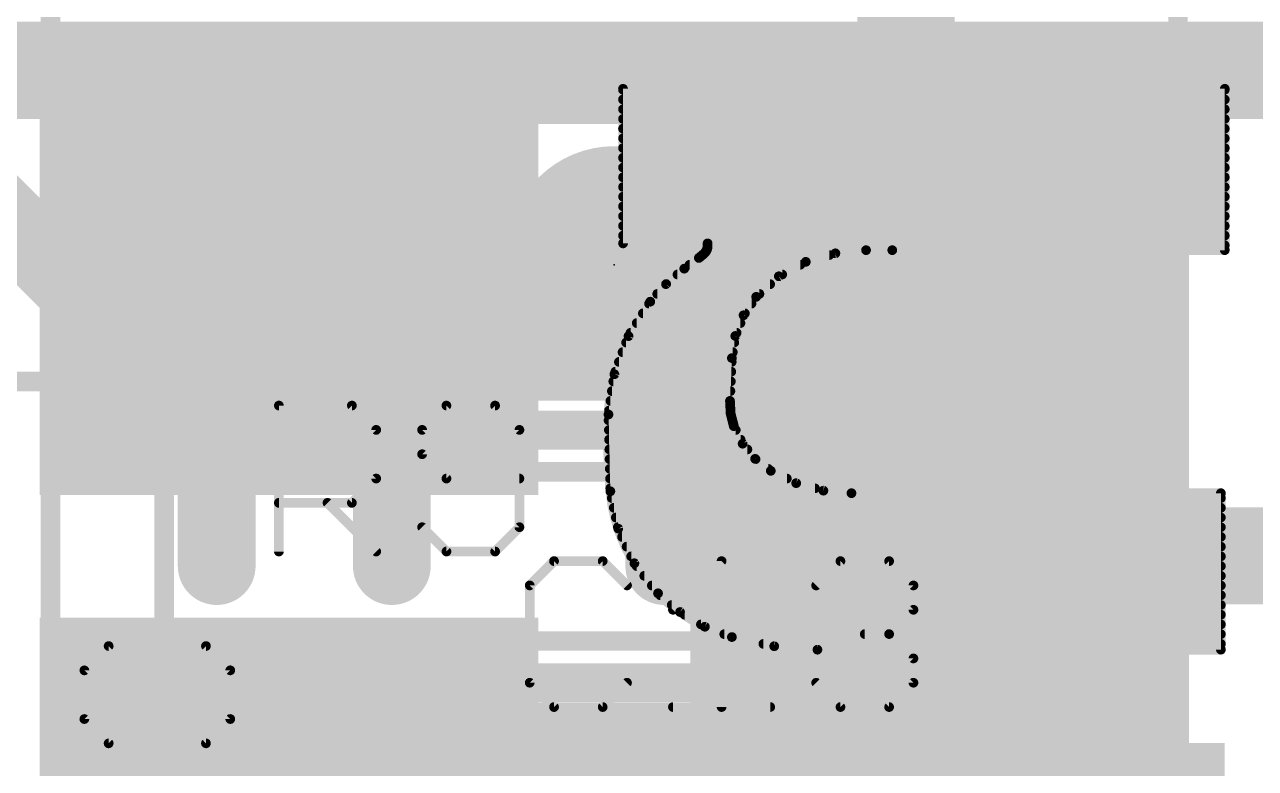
# Model space of a CAD drawing. Extents: x -26 to 81, y -15 to 33.
# Drawn here: x 5.444 to 8.66, y 14.432 to 16.375 of the extents above; entities that cross this region are included whole.
import ezdxf

# ---------------------------------------------------------------- set-up
doc = ezdxf.new("R2010")
doc.units = 0
for name, color, linetype in [('1', 12, 'CONTINUOUS'), ('21', 53, 'CONTINUOUS'), ('22', 53, 'CONTINUOUS'), ('23', 53, 'CONTINUOUS'), ('25', 253, 'CONTINUOUS'), ('27', 253, 'CONTINUOUS'), ('29', 253, 'CONTINUOUS'), ('31', 253, 'CONTINUOUS'), ('39', 12, 'CONTINUOUS'), ('51', 53, 'CONTINUOUS')]:
    doc.layers.add(name, color=color, linetype=linetype)

# ---------------------------------------------------------------- blocks, each defined once
blk = doc.blocks.new('RECT')
blk.add_solid([(-0.5, -0.5), (0.5, -0.5), (-0.5, 0.5), (0.5, 0.5)])

msp = doc.modelspace()

# ---------------------------------------------------------------- linework, layer by layer
at = {"layer": '1', "const_width": 0.254}
for points in [[(7.747, 16.51), (7.747, 15.836)], [(0, 16.256), (11.43, 16.256)], [(7.747, 15.836), (7.835, 15.748)], [(7.835, 15.748), (7.835, 14.9873)], [(7.835, 14.9873), (7.835, 14.224)], [(7.835, 14.9873), (9.1427, 14.9873)]]:
    msp.add_lwpolyline(points, dxfattribs=at)
at = {"layer": '1', "const_width": 0.127}
for points in [[(7.7919, 15.8809, 1), (7.7021, 15.7911)], [(7.6835, 15.836, 1), (7.8105, 15.836)], [(7.8985, 15.748, 1), (7.7715, 15.748)], [(7.7901, 15.7031, 1), (7.8799, 15.7929)], [(7.8985, 14.9873, 1), (7.7715, 14.9873)], [(7.835, 15.0508, 1), (7.835, 14.9238)], [(7.7715, 14.9873, 1), (7.8985, 14.9873)]]:
    msp.add_lwpolyline(points, format="xyb", dxfattribs=at)
at = {"layer": '21', "const_width": 0.5588}
msp.add_lwpolyline([(6.985, 15.7175), (6.985, 15.7785)], dxfattribs=at)
at = {"layer": '21', "const_width": 0.2794}
for points in [[(7.1247, 15.7785, 1), (6.8453, 15.7785)], [(6.8453, 15.7175, 1), (7.1247, 15.7175)]]:
    msp.add_lwpolyline(points, format="xyb", dxfattribs=at)
at = {"layer": '22'}
for points, const_width in [([(7.0143, 16.2077, 1), (7.0015, 16.2077)], 0.0127), ([(7.0143, 16.2077, 1), (7.0015, 16.2077)], 0.0127), ([(7.0079, 16.2141, 1), (7.0079, 16.2013)], 0.0127), ([(7.0079, 16.2141, 1), (7.0079, 16.2013)], 0.0127), ([(7.0079, 16.2116, 1), (7.0079, 16.1989)], 0.0127), ([(8.5864, 16.2077, 1), (8.5738, 16.2077)], 0.0127), ([(8.5864, 16.2077, 1), (8.5738, 16.2077)], 0.0127), ([(8.5801, 16.2013, 1), (8.5801, 16.2141)], 0.0127), ([(8.5801, 16.2013, 1), (8.5801, 16.2141)], 0.0127), ([(8.5801, 16.1989, 1), (8.5801, 16.2116)], 0.0127), ([(7.0079, 16.1862, 1), (7.0079, 16.1734)], 0.0127), ([(8.5801, 16.1734, 1), (8.5801, 16.1862)], 0.0127), ([(7.0079, 16.1608, 1), (7.0079, 16.1481)], 0.0127), ([(8.5801, 16.1481, 1), (8.5801, 16.1608)], 0.0127), ([(7.0079, 16.1354, 1), (7.0079, 16.1227)], 0.0127), ([(7.0079, 16.11, 1), (7.0079, 16.0972)], 0.0127), ([(8.5801, 16.1227, 1), (8.5801, 16.1354)], 0.0127), ([(8.5801, 16.0972, 1), (8.5801, 16.11)], 0.0127), ([(7.0079, 16.0846, 1), (7.0079, 16.0719)], 0.0127), ([(8.5801, 16.0719, 1), (8.5801, 16.0846)], 0.0127), ([(7.0079, 16.0592, 1), (7.0079, 16.0465)], 0.0127), ([(8.5801, 16.0465, 1), (8.5801, 16.0592)], 0.0127), ([(7.0079, 16.0338, 1), (7.0079, 16.021)], 0.0127), ([(8.5801, 16.021, 1), (8.5801, 16.0338)], 0.0127), ([(7.0079, 16.0084, 1), (7.0079, 15.9957)], 0.0127), ([(7.0079, 15.983, 1), (7.0079, 15.9703)], 0.0127), ([(8.5801, 15.9957, 1), (8.5801, 16.0084)], 0.0127), ([(8.5801, 15.9703, 1), (8.5801, 15.983)], 0.0127), ([(7.0079, 15.9575, 1), (7.0079, 15.9449)], 0.0127), ([(8.5801, 15.9449, 1), (8.5801, 15.9575)], 0.0127), ([(7.0079, 15.9322, 1), (7.0079, 15.9195)], 0.0127), ([(8.5801, 15.9195, 1), (8.5801, 15.9322)], 0.0127), ([(7.0079, 15.9068, 1), (7.0079, 15.8941)], 0.0127), ([(7.0079, 15.8813, 1), (7.0079, 15.8687)], 0.0127), ([(8.5801, 15.8941, 1), (8.5801, 15.9068)], 0.0127), ([(8.5801, 15.8687, 1), (8.5801, 15.8813)], 0.0127), ([(7.0079, 15.8559, 1), (7.0079, 15.8433)], 0.0127), ([(8.5801, 15.8433, 1), (8.5801, 15.8559)], 0.0127), ([(7.0079, 15.8306, 1), (7.0079, 15.8179)], 0.0127), ([(8.5801, 15.8179, 1), (8.5801, 15.8306)], 0.0127), ([(7.0015, 15.8039, 1), (7.0143, 15.8039)], 0.0127), ([(7.0015, 15.8039, 1), (7.0143, 15.8039)], 0.0127), ([(7.0079, 15.8102, 1), (7.0079, 15.7976)], 0.0127), ([(7.0079, 15.8102, 1), (7.0079, 15.7976)], 0.0127), ([(7.206, 15.7658, 0.0333), (7.2212, 15.7785)], 0.0254), ([(7.2212, 15.7785, 0.205), (7.2288, 15.7963)], 0.0254), ([(7.2256, 15.7739, 1), (7.2168, 15.7831)], 0.0127), ([(7.2253, 15.7736, 1), (7.2171, 15.7834)], 0.0127), ([(7.2206, 15.7879, 1), (7.233, 15.7854)], 0.0127), ([(7.232, 15.783, 1), (7.2216, 15.7902)], 0.0127), ([(7.2352, 15.8039, 1), (7.2225, 15.8039)], 0.0127), ([(7.2352, 15.8039, 1), (7.2225, 15.8039)], 0.0127), ([(7.2288, 15.8051, 1), (7.2288, 15.7925)], 0.0127), ([(7.2351, 15.7963, 1), (7.2225, 15.7963)], 0.0127), ([(7.2225, 15.7963, 1), (7.2352, 15.7963)], 0.0127), ([(7.2225, 15.7963, 1), (7.2352, 15.7963)], 0.0127), ([(7.235, 15.795, 1), (7.2226, 15.7976)], 0.0127), ([(7.2288, 15.7976, 1), (7.2288, 15.8102)], 0.0127), ([(7.2288, 15.7976, 1), (7.2288, 15.8102)], 0.0127), ([(7.6429, 15.7861, 0.0895), (7.4854, 15.7556)], 0.0254), ([(7.5621, 15.7842, 1), (7.5634, 15.7716)], 0.0127), ([(7.5645, 15.7718, 1), (7.561, 15.784)], 0.0127), ([(7.7114, 15.7861, 0.0064), (7.6429, 15.7861)], 0.0254), ([(7.6429, 15.7925, 1), (7.6429, 15.7798)], 0.0127), ([(7.6428, 15.7924, 1), (7.643, 15.7798)], 0.0127), ([(7.6435, 15.7798, 1), (7.6423, 15.7924)], 0.0127), ([(7.643, 15.7798, 1), (7.6428, 15.7924)], 0.0127), ([(7.7114, 15.7925, 1), (7.7114, 15.7798)], 0.0127), ([(7.7113, 15.7798, 1), (7.7115, 15.7924)], 0.0127), ([(8.5738, 15.7861, 1), (8.5864, 15.7861)], 0.0127), ([(8.5738, 15.7861, 1), (8.5864, 15.7861)], 0.0127), ([(8.5801, 15.7925, 1), (8.5801, 15.8051)], 0.0127), ([(8.5801, 15.7798, 1), (8.5801, 15.7925)], 0.0127), ([(8.5801, 15.7798, 1), (8.5801, 15.7925)], 0.0127), ([(7.206, 15.7658, 0.0022), (7.1679, 15.7378)], 0.0254), ([(7.1818, 15.7544, 1), (7.1818, 15.7417)], 0.0127), ([(7.2023, 15.7709, 1), (7.2097, 15.7607)], 0.0127), ([(7.2019, 15.7707, 1), (7.2101, 15.7609)], 0.0127), ([(7.2098, 15.7607, 1), (7.2022, 15.7709)], 0.0127), ([(7.2097, 15.7607, 1), (7.2023, 15.7709)], 0.0127), ([(7.2151, 15.7797, 1), (7.2151, 15.7671)], 0.0127), ([(7.2168, 15.7831, 1), (7.2256, 15.7739)], 0.0127), ([(7.216, 15.7821, 1), (7.2264, 15.7749)], 0.0127), ([(7.4854, 15.7556, 0.1229), (7.3558, 15.6642)], 0.0254), ([(7.4712, 15.7417, 1), (7.4712, 15.7544)], 0.0127), ([(7.4836, 15.7617, 1), (7.4872, 15.7495)], 0.0127), ([(7.4831, 15.7615, 1), (7.4877, 15.7497)], 0.0127), ([(7.4884, 15.75, 1), (7.4824, 15.7612)], 0.0127), ([(7.4877, 15.7497, 1), (7.4831, 15.7615)], 0.0127), ([(7.5472, 15.7671, 1), (7.5472, 15.7797)], 0.0127), ([(7.1679, 15.7378, 0.0664), (7.079, 15.6515)], 0.0254), ([(7.15, 15.7289, 1), (7.15, 15.7163)], 0.0127), ([(7.1641, 15.7429, 1), (7.1717, 15.7327)], 0.0127), ([(7.1641, 15.7429, 1), (7.1717, 15.7327)], 0.0127), ([(7.172, 15.733, 1), (7.1638, 15.7426)], 0.0127), ([(7.1717, 15.7327, 1), (7.1641, 15.7429)], 0.0127), ([(7.412, 15.7235, 1), (7.418, 15.7123)], 0.0127), ([(7.4192, 15.7132, 1), (7.4107, 15.7226)], 0.0127), ([(7.4238, 15.7163, 1), (7.4238, 15.7289)], 0.0127), ([(7.1202, 15.7035, 1), (7.1202, 15.6909)], 0.0127), ([(7.1165, 15.7024, 1), (7.1247, 15.6928)], 0.0127), ([(7.1253, 15.6933, 1), (7.1159, 15.7019)], 0.0127), ([(7.3922, 15.6909, 1), (7.3922, 15.7035)], 0.0127), ([(7.079, 15.6515, 0.1577), (6.9698, 15.3568)], 0.0254), ([(7.0743, 15.6558, 1), (7.0837, 15.6472)], 0.0127), ([(7.074, 15.6554, 1), (7.084, 15.6476)], 0.0127), ([(7.0844, 15.6481, 1), (7.0736, 15.6549)], 0.0127), ([(7.084, 15.6476, 1), (7.074, 15.6554)], 0.0127), ([(7.0973, 15.6782, 1), (7.0973, 15.6655)], 0.0127), ([(7.3558, 15.6642, 0.1688), (7.2923, 15.5042)], 0.0254), ([(7.3515, 15.6689, 1), (7.3601, 15.6595)], 0.0127), ([(7.351, 15.6683, 1), (7.3606, 15.6601)], 0.0127), ([(7.361, 15.6606, 1), (7.3506, 15.6678)], 0.0127), ([(7.3606, 15.6601, 1), (7.351, 15.6683)], 0.0127), ([(7.3642, 15.6655, 1), (7.3642, 15.6782)], 0.0127), ([(7.0597, 15.6273, 1), (7.0597, 15.6147)], 0.0127), ([(7.0758, 15.6527, 1), (7.0758, 15.6401)], 0.0127), ([(7.3262, 15.6147, 1), (7.3262, 15.6273)], 0.0127), ([(7.3436, 15.6401, 1), (7.3436, 15.6527)], 0.0127), ([(7.0437, 15.602, 1), (7.0437, 15.5893)], 0.0127), ([(7.3147, 15.5893, 1), (7.3147, 15.602)], 0.0127), ([(7.3176, 15.6197, 1), (7.3281, 15.6125)], 0.0127), ([(7.3287, 15.6137, 1), (7.3169, 15.6184)], 0.0127), ([(7.0169, 15.565, 1), (7.0276, 15.5582)], 0.0127), ([(7.0282, 15.5594, 1), (7.0163, 15.5638)], 0.0127), ([(7.0276, 15.5766, 1), (7.0276, 15.5639)], 0.0127), ([(7.3076, 15.5609, 1), (7.295, 15.5628)], 0.0127), ([(7.2954, 15.5642, 1), (7.3072, 15.5595)], 0.0127), ([(7.3046, 15.5639, 1), (7.3046, 15.5766)], 0.0127), ([(7.016, 15.5511, 1), (7.016, 15.5385)], 0.0127), ([(7.2986, 15.5385, 1), (7.2986, 15.5511)], 0.0127), ([(6.9972, 15.5004, 1), (6.9972, 15.4877)], 0.0127), ([(7.0066, 15.5258, 1), (7.0066, 15.5131)], 0.0127), ([(7.2873, 15.3924, 0.0006), (7.2923, 15.5042)], 0.0254), ([(7.2986, 15.5039, 1), (7.286, 15.5045)], 0.0127), ([(7.2986, 15.5039, 1), (7.286, 15.5045)], 0.0127), ([(7.286, 15.5052, 1), (7.2986, 15.5032)], 0.0127), ([(7.286, 15.5045, 1), (7.2986, 15.5039)], 0.0127), ([(7.2918, 15.4877, 1), (7.2918, 15.5004)], 0.0127), ([(7.2947, 15.5131, 1), (7.2947, 15.5258)], 0.0127), ([(6.9916, 15.461, 1), (6.979, 15.4629)], 0.0127), ([(6.9793, 15.4642, 1), (6.9912, 15.4598)], 0.0127), ([(6.9878, 15.4749, 1), (6.9878, 15.4623)], 0.0127), ([(7.2907, 15.4623, 1), (7.2907, 15.4749)], 0.0127), ([(6.9825, 15.4496, 1), (6.9825, 15.4369)], 0.0127), ([(7.2896, 15.4369, 1), (7.2896, 15.4496)], 0.0127), ([(6.975, 15.3987, 1), (6.975, 15.3861)], 0.0127), ([(6.9788, 15.4242, 1), (6.9788, 15.4115)], 0.0127), ([(7.2873, 15.3924, 0.0992), (7.2974, 15.3264)], 0.0254), ([(7.2936, 15.3927, 1), (7.281, 15.3921)], 0.0127), ([(7.2936, 15.3921, 1), (7.281, 15.3927)], 0.0127), ([(7.2873, 15.3861, 1), (7.2873, 15.3987)], 0.0127), ([(7.2884, 15.4115, 1), (7.2884, 15.4242)], 0.0127), ([(6.9713, 15.3734, 1), (6.9713, 15.3607)], 0.0127), ([(7.281, 15.3927, 1), (7.2936, 15.3921)], 0.0127), ([(7.281, 15.3927, 1), (7.2936, 15.3921)], 0.0127), ([(7.2886, 15.3607, 1), (7.2886, 15.3734)], 0.0127), ([(6.9698, 15.3568, 0.0335), (6.9748, 15.1562)], 0.0254), ([(6.9761, 15.357, 1), (6.9635, 15.3566)], 0.0127), ([(6.9761, 15.3565, 1), (6.9635, 15.3571)], 0.0127), ([(6.9635, 15.3577, 1), (6.9761, 15.3559)], 0.0127), ([(6.9635, 15.3571, 1), (6.9761, 15.3565)], 0.0127), ([(6.9702, 15.348, 1), (6.9702, 15.3353)], 0.0127), ([(7.2952, 15.3605, 1), (7.2829, 15.3573)], 0.0127), ([(7.2827, 15.3586, 1), (7.2954, 15.3592)], 0.0127), ([(7.2935, 15.3353, 1), (7.2935, 15.348)], 0.0127), ([(6.9708, 15.3225, 1), (6.9708, 15.3099)], 0.0127), ([(7.3031, 15.3292, 1), (7.2917, 15.3236)], 0.0127), ([(7.2974, 15.3264, 0.1719), (7.3939, 15.2095)], 0.0254), ([(7.3034, 15.3286, 1), (7.2914, 15.3242)], 0.0127), ([(7.2912, 15.3248, 1), (7.3036, 15.328)], 0.0127), ([(7.2914, 15.3242, 1), (7.3034, 15.3286)], 0.0127), ([(7.3025, 15.3099, 1), (7.3025, 15.3225)], 0.0127), ([(6.9714, 15.2972, 1), (6.9714, 15.2845)], 0.0127), ([(6.9721, 15.2718, 1), (6.9721, 15.2591)], 0.0127), ([(7.3253, 15.2844, 1), (7.3155, 15.2764)], 0.0127), ([(7.3147, 15.2776, 1), (7.326, 15.2832)], 0.0127), ([(7.3152, 15.2845, 1), (7.3152, 15.2972)], 0.0127), ([(7.3328, 15.2591, 1), (7.3328, 15.2718)], 0.0127), ([(6.9727, 15.2463, 1), (6.9727, 15.2337)], 0.0127), ([(7.357, 15.2458, 1), (7.3492, 15.2357)], 0.0127), ([(7.3482, 15.2367, 1), (7.358, 15.2448)], 0.0127), ([(7.3541, 15.2337, 1), (7.3541, 15.2463)], 0.0127), ([(6.9733, 15.221, 1), (6.9733, 15.2083)], 0.0127), ([(7.3872, 15.2083, 1), (7.3872, 15.221)], 0.0127), ([(7.3967, 15.2152, 1), (7.3911, 15.2038)], 0.0127), ([(7.3939, 15.2095, 0.136), (7.6048, 15.1511)], 0.0254), ([(7.3972, 15.2149, 1), (7.3906, 15.2041)], 0.0127), ([(7.39, 15.2045, 1), (7.3978, 15.2145)], 0.0127), ([(7.3906, 15.2041, 1), (7.3972, 15.2149)], 0.0127), ([(6.974, 15.1956, 1), (6.974, 15.1829)], 0.0127), ([(7.4359, 15.1829, 1), (7.4359, 15.1956)], 0.0127), ([(7.462, 15.1835, 1), (7.4586, 15.1713)], 0.0127), ([(7.4575, 15.1717, 1), (7.4631, 15.1831)], 0.0127), ([(6.9746, 15.1701, 1), (6.9746, 15.1575)], 0.0127), ([(6.981, 15.1575, 1), (6.9686, 15.1549)], 0.0127), ([(6.9748, 15.1562, 0.1741), (7.0993, 14.8895)], 0.0254), ([(6.9811, 15.1568, 1), (6.9685, 15.1556)], 0.0127), ([(6.9685, 15.1556, 1), (6.9811, 15.1568)], 0.0127), ([(6.9685, 15.156, 1), (6.9811, 15.1564)], 0.0127), ([(6.9785, 15.1448, 1), (6.9785, 15.1321)], 0.0127), ([(7.5094, 15.1575, 1), (7.5094, 15.1701)], 0.0127), ([(7.5319, 15.164, 1), (7.5308, 15.1514)], 0.0127), ([(7.5297, 15.1516, 1), (7.5331, 15.1638)], 0.0127), ([(7.6048, 15.1575, 1), (7.6048, 15.1448)], 0.0127), ([(7.6048, 15.1575, 1), (7.6048, 15.1448)], 0.0127), ([(7.6042, 15.1448, 1), (7.6054, 15.1574)], 0.0127), ([(7.6048, 15.1448, 1), (7.6048, 15.1574)], 0.0127), ([(8.5763, 15.1511, 1), (8.5637, 15.1511)], 0.0127), ([(8.5763, 15.1511, 1), (8.5637, 15.1511)], 0.0127), ([(8.57, 15.1448, 1), (8.57, 15.1575)], 0.0127), ([(8.57, 15.1448, 1), (8.57, 15.1575)], 0.0127), ([(8.57, 15.1321, 1), (8.57, 15.1448)], 0.0127), ([(6.9839, 15.1194, 1), (6.9839, 15.1067)], 0.0127), ([(8.57, 15.1067, 1), (8.57, 15.1194)], 0.0127), ([(6.9892, 15.0939, 1), (6.9892, 15.0813)], 0.0127), ([(8.57, 15.0813, 1), (8.57, 15.0939)], 0.0127), ([(6.9945, 15.0686, 1), (6.9945, 15.0559)], 0.0127), ([(7.0011, 15.0612, 1), (6.9896, 15.0558)], 0.0127), ([(6.9891, 15.0572, 1), (7.0015, 15.0598)], 0.0127), ([(8.57, 15.0559, 1), (8.57, 15.0686)], 0.0127), ([(7.0054, 15.0432, 1), (7.0054, 15.0305)], 0.0127), ([(7.0173, 15.0177, 1), (7.0173, 15.0051)], 0.0127), ([(8.57, 15.0305, 1), (8.57, 15.0432)], 0.0127), ([(8.57, 15.0051, 1), (8.57, 15.0177)], 0.0127), ([(7.0292, 14.9924, 1), (7.0292, 14.9797)], 0.0127), ([(8.57, 14.9797, 1), (8.57, 14.9924)], 0.0127), ([(7.0426, 14.9719, 1), (7.0326, 14.9641)], 0.0127), ([(7.0318, 14.9653, 1), (7.0433, 14.9707)], 0.0127), ([(7.0434, 14.967, 1), (7.0434, 14.9543)], 0.0127), ([(8.57, 14.9543, 1), (8.57, 14.967)], 0.0127), ([(7.0634, 14.9415, 1), (7.0634, 14.9289)], 0.0127), ([(7.0833, 14.9162, 1), (7.0833, 14.9035)], 0.0127), ([(8.57, 14.9289, 1), (8.57, 14.9415)], 0.0127), ([(8.57, 14.9035, 1), (8.57, 14.9162)], 0.0127), ([(7.1034, 14.8943, 1), (7.0952, 14.8847)], 0.0127), ([(7.0993, 14.8895, 0.1281), (7.2923, 14.7752)], 0.0254), ([(7.1038, 14.894, 1), (7.0948, 14.885)], 0.0127), ([(7.0943, 14.8856, 1), (7.1043, 14.8934)], 0.0127), ([(7.0948, 14.885, 1), (7.1038, 14.894)], 0.0127), ([(7.1053, 14.8908, 1), (7.1053, 14.8781)], 0.0127), ([(8.57, 14.8781, 1), (8.57, 14.8908)], 0.0127), ([(7.1352, 14.8653, 1), (7.1352, 14.8527)], 0.0127), ([(8.57, 14.8527, 1), (8.57, 14.8653)], 0.0127), ([(7.1601, 14.8461, 1), (7.1536, 14.8351)], 0.0127), ([(7.1527, 14.8358, 1), (7.1609, 14.8454)], 0.0127), ([(7.1686, 14.8399, 1), (7.1686, 14.8273)], 0.0127), ([(8.57, 14.8273, 1), (8.57, 14.8399)], 0.0127), ([(7.2115, 14.8146, 1), (7.2115, 14.8019)], 0.0127), ([(7.224, 14.8081, 1), (7.2195, 14.7962)], 0.0127), ([(7.2185, 14.7967, 1), (7.225, 14.8076)], 0.0127), ([(7.2724, 14.7891, 1), (7.2724, 14.7765)], 0.0127), ([(8.57, 14.8019, 1), (8.57, 14.8146)], 0.0127), ([(8.57, 14.7765, 1), (8.57, 14.7891)], 0.0127), ([(7.2936, 14.7814, 1), (7.291, 14.769)], 0.0127), ([(7.2923, 14.7752, 0.0668), (7.5159, 14.7422)], 0.0254), ([(7.2941, 14.7813, 1), (7.2905, 14.7691)], 0.0127), ([(7.29, 14.7693, 1), (7.2946, 14.7811)], 0.0127), ([(7.2905, 14.7691, 1), (7.2941, 14.7813)], 0.0127), ([(7.3745, 14.7637, 1), (7.3745, 14.7511)], 0.0127), ([(7.4035, 14.7576, 1), (7.4025, 14.7449)], 0.0127), ([(7.4017, 14.745, 1), (7.4043, 14.7574)], 0.0127), ([(8.57, 14.7511, 1), (8.57, 14.7637)], 0.0127), ([(7.5159, 14.7485, 1), (7.5159, 14.7359)], 0.0127), ([(7.5159, 14.7485, 1), (7.5159, 14.7359)], 0.0127), ([(7.5154, 14.7359, 1), (7.5164, 14.7485)], 0.0127), ([(7.5158, 14.7359, 1), (7.516, 14.7485)], 0.0127), ([(8.5637, 14.7422, 1), (8.5763, 14.7422)], 0.0127), ([(8.5637, 14.7422, 1), (8.5763, 14.7422)], 0.0127), ([(8.57, 14.7359, 1), (8.57, 14.7485)], 0.0127), ([(8.57, 14.7359, 1), (8.57, 14.7485)], 0.0127)]:
    msp.add_lwpolyline(points, format="xyb", dxfattribs=dict(at, const_width=const_width))
at = {"layer": '22', "const_width": 0.0254}
for points in [[(7.0079, 16.2077), (7.0079, 15.8039)], [(8.5801, 16.2077), (7.0079, 16.2077)], [(8.5801, 16.2077), (7.0079, 16.2077)], [(7.0079, 16.2077), (7.0079, 15.8039)], [(7.0079, 16.2052), (8.5801, 16.2052)], [(8.5801, 15.7861), (8.5801, 16.2077)], [(8.5801, 15.7861), (8.5801, 16.2077)], [(7.0079, 16.1798), (8.5801, 16.1798)], [(7.0079, 16.1544), (8.5801, 16.1544)], [(7.0079, 16.129), (8.5801, 16.129)], [(7.0079, 16.1036), (8.5801, 16.1036)], [(7.0079, 16.0782), (8.5801, 16.0782)], [(7.0079, 16.0528), (8.5801, 16.0528)], [(7.0079, 16.0274), (8.5801, 16.0274)], [(7.0079, 16.002), (8.5801, 16.002)], [(7.0079, 15.9766), (8.5801, 15.9766)], [(7.0079, 15.9512), (8.5801, 15.9512)], [(7.0079, 15.9258), (8.5801, 15.9258)], [(7.0079, 15.9004), (8.5801, 15.9004)], [(7.0079, 15.875), (8.5801, 15.875)], [(7.0079, 15.8496), (8.5801, 15.8496)], [(7.0079, 15.8242), (8.5801, 15.8242)], [(7.0079, 15.8039), (7.2288, 15.8039)], [(7.0079, 15.8039), (7.2288, 15.8039)], [(7.2212, 15.7785), (7.206, 15.7658)], [(7.2268, 15.7866), (7.2212, 15.7785)], [(7.2288, 15.7963), (7.2268, 15.7866)], [(7.2288, 15.8039), (7.2288, 15.7963)], [(7.2288, 15.8039), (7.2288, 15.7963)], [(7.2288, 15.7988), (8.5801, 15.7988)], [(7.4854, 15.7556), (7.5628, 15.7779)], [(7.5628, 15.7779), (7.6429, 15.7861)], [(7.6429, 15.7861), (8.5801, 15.7861)], [(7.7114, 15.7861), (8.5801, 15.7861)], [(7.206, 15.7658), (7.1679, 15.7378)], [(7.1818, 15.748), (7.4712, 15.748)], [(7.2151, 15.7734), (7.5472, 15.7734)], [(7.415, 15.7179), (7.4854, 15.7556)], [(7.1679, 15.7378), (7.1206, 15.6976)], [(7.15, 15.7226), (7.4238, 15.7226)], [(7.3558, 15.6642), (7.415, 15.7179)], [(7.1206, 15.6976), (7.079, 15.6515)], [(7.1202, 15.6972), (7.3922, 15.6972)], [(7.079, 15.6515), (7.0222, 15.5616)], [(7.0973, 15.6718), (7.3642, 15.6718)], [(7.3228, 15.6161), (7.3558, 15.6642)], [(7.0597, 15.621), (7.3262, 15.621)], [(7.0758, 15.6464), (7.3436, 15.6464)], [(7.0437, 15.5956), (7.3147, 15.5956)], [(7.3013, 15.5618), (7.3228, 15.6161)], [(7.0222, 15.5616), (6.9853, 15.462)], [(7.0276, 15.5702), (7.3046, 15.5702)], [(7.2923, 15.5042), (7.3013, 15.5618)], [(7.016, 15.5448), (7.2986, 15.5448)], [(6.9972, 15.494), (7.2918, 15.494)], [(7.0066, 15.5194), (7.2947, 15.5194)], [(7.2873, 15.3924), (7.2923, 15.5042)], [(6.9853, 15.462), (6.9698, 15.3568)], [(6.9878, 15.4686), (7.2907, 15.4686)], [(6.9825, 15.4432), (7.2896, 15.4432)], [(6.975, 15.3924), (7.2873, 15.3924)], [(6.9788, 15.4178), (7.2884, 15.4178)], [(7.2891, 15.3589), (7.2873, 15.3924)], [(6.9713, 15.367), (7.2886, 15.367)], [(6.9698, 15.3568), (6.9748, 15.1562)], [(6.9702, 15.3416), (7.2935, 15.3416)], [(7.2974, 15.3264), (7.2891, 15.3589)], [(6.9708, 15.3162), (7.3025, 15.3162)], [(7.3204, 15.2804), (7.2974, 15.3264)], [(6.9714, 15.2908), (7.3152, 15.2908)], [(6.9721, 15.2654), (7.3328, 15.2654)], [(7.3531, 15.2408), (7.3204, 15.2804)], [(6.9727, 15.24), (7.3541, 15.24)], [(7.3939, 15.2095), (7.3531, 15.2408)], [(6.9733, 15.2146), (7.3872, 15.2146)], [(7.4603, 15.1774), (7.3939, 15.2095)], [(6.974, 15.1892), (7.4359, 15.1892)], [(7.5314, 15.1577), (7.4603, 15.1774)], [(6.9746, 15.1638), (7.5094, 15.1638)], [(6.9748, 15.1562), (6.9953, 15.0585)], [(6.9785, 15.1384), (8.57, 15.1384)], [(7.6048, 15.1511), (7.5314, 15.1577)], [(8.57, 15.1511), (7.6048, 15.1511)], [(8.57, 15.1511), (7.6048, 15.1511)], [(8.57, 14.7422), (8.57, 15.1511)], [(8.57, 14.7422), (8.57, 15.1511)], [(6.9839, 15.113), (8.57, 15.113)], [(6.9892, 15.0876), (8.57, 15.0876)], [(6.9945, 15.0622), (8.57, 15.0622)], [(6.9953, 15.0585), (7.0376, 14.968)], [(7.0054, 15.0368), (8.57, 15.0368)], [(7.0173, 15.0114), (8.57, 15.0114)], [(7.0292, 14.986), (8.57, 14.986)], [(7.0376, 14.968), (7.0993, 14.8895)], [(7.0434, 14.9606), (8.57, 14.9606)], [(7.0634, 14.9352), (8.57, 14.9352)], [(7.0833, 14.9098), (8.57, 14.9098)], [(7.0993, 14.8895), (7.1568, 14.8406)], [(7.1053, 14.8844), (8.57, 14.8844)], [(7.1352, 14.859), (8.57, 14.859)], [(7.1568, 14.8406), (7.2218, 14.8021)], [(7.1686, 14.8336), (8.57, 14.8336)], [(7.2115, 14.8082), (8.57, 14.8082)], [(7.2218, 14.8021), (7.2923, 14.7752)], [(7.2724, 14.7828), (8.57, 14.7828)], [(7.2923, 14.7752), (7.403, 14.7512)], [(7.3745, 14.7574), (8.57, 14.7574)], [(7.403, 14.7512), (7.5159, 14.7422)], [(7.5159, 14.7422), (8.57, 14.7422)], [(7.5159, 14.7422), (8.57, 14.7422)]]:
    msp.add_lwpolyline(points, dxfattribs=at)
at = {"layer": '23'}
msp.add_point((6.985, 15.748), dxfattribs=at)
at = {"layer": '25', "const_width": 0.0127}
for points in [[(6.1087, 15.3864, 1), (6.1087, 15.3737)], [(6.1151, 15.38, 1), (6.1024, 15.38)], [(6.3039, 15.3845, 1), (6.2949, 15.3755)], [(6.2994, 15.3737, 1), (6.2994, 15.3864)], [(6.5465, 15.3864, 1), (6.5465, 15.3737)], [(6.5509, 15.3755, 1), (6.542, 15.3845)], [(6.6781, 15.3845, 1), (6.6691, 15.3755)], [(6.6736, 15.3737, 1), (6.6736, 15.3864)], [(6.3693, 15.3165, 1), (6.3566, 15.3165)], [(6.3584, 15.312, 1), (6.3674, 15.321)], [(6.4784, 15.321, 1), (6.4874, 15.312)], [(6.4893, 15.3165, 1), (6.4766, 15.3165)], [(6.7435, 15.3165, 1), (6.7308, 15.3165)], [(6.7326, 15.312, 1), (6.7416, 15.321)], [(6.4874, 15.2574, 1), (6.4784, 15.2484)], [(6.4766, 15.2529, 1), (6.4893, 15.2529)], [(6.3566, 15.1894, 1), (6.3693, 15.1894)], [(6.3674, 15.1849, 1), (6.3584, 15.1939)], [(6.5465, 15.1957, 1), (6.5465, 15.183)], [(6.542, 15.1849, 1), (6.5509, 15.1939)], [(6.7371, 15.183, 1), (6.7371, 15.1957)], [(6.1087, 15.1322, 1), (6.1087, 15.1195)], [(6.2403, 15.1303, 1), (6.2313, 15.1213)], [(6.2949, 15.1303, 1), (6.3039, 15.1213)], [(6.2994, 15.1195, 1), (6.2994, 15.1322)], [(6.4874, 15.0667, 1), (6.4784, 15.0578)], [(6.7308, 15.0623, 1), (6.7435, 15.0623)], [(6.7416, 15.0578, 1), (6.7326, 15.0667)], [(6.1024, 14.9987, 1), (6.1151, 14.9987)], [(6.3584, 14.9942, 1), (6.3674, 15.0032)], [(6.5465, 15.0051, 1), (6.5465, 14.9924)], [(6.542, 14.9942, 1), (6.5509, 15.0032)], [(6.6691, 15.0032, 1), (6.6781, 14.9942)], [(6.6736, 14.9924, 1), (6.6736, 15.0051)], [(6.8276, 14.98, 1), (6.8276, 14.9673)], [(6.8321, 14.9691, 1), (6.8231, 14.9781)], [(6.9592, 14.9781, 1), (6.9503, 14.9691)], [(6.9547, 14.9673, 1), (6.9547, 14.98)], [(7.2717, 14.9736, 1), (7.259, 14.9736)], [(7.2699, 14.9691, 1), (7.2609, 14.9781)], [(7.576, 14.98, 1), (7.576, 14.9673)], [(7.5805, 14.9691, 1), (7.5716, 14.9781)], [(7.7076, 14.9781, 1), (7.6987, 14.9691)], [(7.7032, 14.9673, 1), (7.7032, 14.98)], [(6.7704, 14.9101, 1), (6.7577, 14.9101)], [(7.7731, 14.9101, 1), (7.7604, 14.9101)], [(6.7596, 14.9146, 1), (6.7686, 14.9056)], [(7.0138, 14.9056, 1), (7.0228, 14.9146)], [(7.508, 14.9146, 1), (7.517, 14.9056)], [(7.7622, 14.9056, 1), (7.7712, 14.9146)], [(7.1338, 14.851, 1), (7.1428, 14.842)], [(7.7712, 14.842, 1), (7.7622, 14.851)], [(7.7604, 14.8465, 1), (7.7731, 14.8465)], [(7.6396, 14.7893, 1), (7.6396, 14.7766)], [(7.7076, 14.7875, 1), (7.6987, 14.7785)], [(7.6987, 14.7875, 1), (7.7076, 14.7785)], [(7.7032, 14.7766, 1), (7.7032, 14.7893)], [(5.6639, 14.7581, 1), (5.6639, 14.7454)], [(5.6684, 14.7562, 1), (5.6594, 14.7472)], [(5.6684, 14.7472, 1), (5.6594, 14.7562)], [(5.9226, 14.7562, 1), (5.9137, 14.7472)], [(5.9181, 14.7454, 1), (5.9181, 14.7581)], [(7.7731, 14.7194, 1), (7.7604, 14.7194)], [(7.7622, 14.7149, 1), (7.7712, 14.7239)], [(5.6067, 14.6882, 1), (5.594, 14.6882)], [(5.5959, 14.6926, 1), (5.6049, 14.6837)], [(5.9881, 14.6882, 1), (5.9753, 14.6882)], [(5.9772, 14.6837, 1), (5.9862, 14.6926)], [(6.7686, 14.6603, 1), (6.7596, 14.6514)], [(7.0228, 14.6514, 1), (7.0138, 14.6603)], [(7.517, 14.6603, 1), (7.508, 14.6514)], [(7.7712, 14.6514, 1), (7.7622, 14.6603)], [(6.7577, 14.6559, 1), (6.7704, 14.6559)], [(7.7604, 14.6559, 1), (7.7731, 14.6559)], [(6.8276, 14.5986, 1), (6.8276, 14.586)], [(6.8231, 14.5878, 1), (6.8321, 14.5968)], [(6.9503, 14.5968, 1), (6.9592, 14.5878)], [(6.9547, 14.586, 1), (6.9547, 14.5986)], [(7.1383, 14.5986, 1), (7.1383, 14.586)], [(7.3925, 14.586, 1), (7.3925, 14.5986)], [(7.576, 14.5986, 1), (7.576, 14.586)], [(7.5716, 14.5878, 1), (7.5805, 14.5968)], [(7.6987, 14.5968, 1), (7.7076, 14.5878)], [(7.7032, 14.586, 1), (7.7032, 14.5986)], [(5.6049, 14.5655, 1), (5.5959, 14.5566)], [(5.9862, 14.5566, 1), (5.9772, 14.5655)], [(7.259, 14.5923, 1), (7.2717, 14.5923)], [(5.594, 14.561, 1), (5.6067, 14.561)], [(5.9753, 14.561, 1), (5.9881, 14.561)], [(5.6639, 14.5038, 1), (5.6639, 14.4911)], [(5.6594, 14.493, 1), (5.6684, 14.502)], [(5.9137, 14.502, 1), (5.9226, 14.493)], [(5.9137, 14.493, 1), (5.9226, 14.502)], [(5.9181, 14.4911, 1), (5.9181, 14.5038)]]:
    msp.add_lwpolyline(points, format="xyb", dxfattribs=at)
at = {"layer": '25', "const_width": 0.0254}
for points in [[(6.1087, 14.9987), (6.1087, 15.38)], [(6.1087, 15.38), (6.2994, 15.38)], [(6.2994, 15.38), (6.3629, 15.3165)], [(6.5465, 15.38), (6.4829, 15.3165)], [(6.6736, 15.38), (6.5465, 15.38)], [(6.7371, 15.3165), (6.6736, 15.38)], [(6.3629, 15.3165), (6.3629, 15.1894)], [(6.4829, 15.3165), (6.4829, 15.2529)], [(6.7371, 15.0623), (6.7371, 15.3165)], [(6.4829, 15.2529), (6.5465, 15.1894)], [(6.3629, 15.1894), (6.2994, 15.1258)], [(6.5465, 15.1894), (6.7371, 15.1894)], [(6.2994, 15.1258), (6.1087, 15.1258)], [(6.2358, 15.1258), (6.3629, 14.9987)], [(6.4829, 15.0623), (6.5465, 14.9987)], [(6.6736, 14.9987), (6.7371, 15.0623)], [(6.5465, 14.9987), (6.6736, 14.9987)], [(6.8276, 14.9736), (6.7641, 14.9101)], [(6.9547, 14.9736), (6.8276, 14.9736)], [(7.0183, 14.9101), (6.9547, 14.9736)], [(7.1383, 14.8465), (7.2654, 14.9736)], [(7.2654, 14.9736), (7.2654, 14.5923)], [(7.5125, 14.9101), (7.576, 14.9736)], [(7.576, 14.9736), (7.7032, 14.9736)], [(7.7032, 14.9736), (7.7667, 14.9101)], [(6.7641, 14.9101), (6.7641, 14.6559)], [(7.7667, 14.9101), (7.7667, 14.8465)], [(7.7667, 14.8465), (7.7032, 14.783)], [(7.7032, 14.783), (7.6396, 14.783)], [(7.7032, 14.783), (7.7667, 14.7194)], [(5.6004, 14.6882), (5.6639, 14.7517)], [(5.6639, 14.7517), (5.9181, 14.7517)], [(5.9181, 14.4975), (5.6639, 14.7517)], [(5.9181, 14.7517), (5.9817, 14.6882)], [(7.7667, 14.7194), (7.7667, 14.6559)], [(5.6004, 14.561), (5.6004, 14.6882)], [(5.9817, 14.6882), (5.9817, 14.561)], [(6.7641, 14.6559), (6.8276, 14.5923)], [(6.9547, 14.5923), (7.0183, 14.6559)], [(7.576, 14.5923), (7.5125, 14.6559)], [(7.7667, 14.6559), (7.7032, 14.5923)], [(6.8276, 14.5923), (6.9547, 14.5923)], [(7.1383, 14.5923), (7.3925, 14.5923)], [(7.7032, 14.5923), (7.576, 14.5923)], [(5.6639, 14.4975), (5.6004, 14.561)], [(5.9817, 14.561), (5.9181, 14.4975)], [(5.9181, 14.4975), (5.6639, 14.4975)]]:
    msp.add_lwpolyline(points, dxfattribs=at)
at = {"layer": '27', "const_width": 0.2032}
for points in [[(5.2344, 16.0283), (5.5903, 15.6724)], [(5.5903, 15.6724), (5.9462, 16.0283)], [(5.9462, 16.0283), (5.9462, 14.9606)], [(6.4038, 14.9606), (6.4038, 16.0283)], [(7.1156, 16.0283), (7.1156, 14.9606)], [(7.5732, 15.6724), (8.285, 15.6724)], [(8.285, 15.6724), (7.5732, 14.9606)], [(6.4038, 15.4945), (7.1156, 15.4945)], [(7.5732, 14.9606), (8.285, 14.9606)]]:
    msp.add_lwpolyline(points, dxfattribs=at)
at = {"layer": '27', "const_width": 0.1016}
for points in [[(5.997, 16.0283, 1), (5.8954, 16.0283)], [(5.9821, 15.9924, 1), (5.9103, 16.0642)], [(6.4546, 16.0283, 1), (6.353, 16.0283)], [(7.1664, 16.0283, 1), (7.0648, 16.0283)], [(5.5544, 15.7083, 1), (5.6262, 15.6365)], [(5.5544, 15.6365, 1), (5.6262, 15.7083)], [(7.5732, 15.7232, 1), (7.5732, 15.6216)], [(8.3209, 15.6365, 1), (8.2491, 15.7083)], [(8.285, 15.6216, 1), (8.285, 15.7232)], [(6.4038, 15.5453, 1), (6.4038, 15.4437)], [(7.1156, 15.4437, 1), (7.1156, 15.5453)], [(7.5732, 15.0114, 1), (7.5732, 14.9098)], [(8.285, 14.9098, 1), (8.285, 15.0114)], [(7.5373, 14.9965, 1), (7.6091, 14.9247)], [(5.8954, 14.9606, 1), (5.997, 14.9606)], [(6.353, 14.9606, 1), (6.4546, 14.9606)], [(7.0648, 14.9606, 1), (7.1664, 14.9606)]]:
    msp.add_lwpolyline(points, format="xyb", dxfattribs=at)
at = {"layer": '39', "const_width": 0.0508}
for points in [[(5.512, 14.765), (5.512, 16.731)], [(8.458, 16.731), (8.458, 14.765)], [(3.843, 15.443), (5.809, 15.443)], [(5.809, 15.443), (5.809, 12.497)], [(5.512, 15.207), (8.458, 15.207)], [(5.512, 13.241), (5.512, 15.207)], [(8.458, 15.207), (8.458, 13.241)], [(8.458, 14.765), (5.512, 14.765)]]:
    msp.add_lwpolyline(points, dxfattribs=at)
at = {"layer": '39', "const_width": 0.0254}
for points in [[(5.8217, 15.443, 1), (5.7963, 15.443)], [(5.809, 15.4303, 1), (5.809, 15.4557)], [(5.512, 15.2197, 1), (5.512, 15.1943)], [(5.5247, 15.207, 1), (5.4993, 15.207)], [(8.4707, 15.207, 1), (8.4453, 15.207)], [(8.458, 15.1943, 1), (8.458, 15.2197)], [(5.512, 14.7777, 1), (5.512, 14.7523)], [(5.4993, 14.765, 1), (5.5247, 14.765)], [(8.4453, 14.765, 1), (8.4707, 14.765)], [(8.458, 14.7523, 1), (8.458, 14.7777)]]:
    msp.add_lwpolyline(points, format="xyb", dxfattribs=at)
at = {"layer": '51', "const_width": 0.1016}
for points in [[(7.341, 16.167), (6.629, 16.167)], [(7.341, 15.316), (6.629, 15.316)], [(6.629, 14.656), (7.341, 14.656)]]:
    msp.add_lwpolyline(points, dxfattribs=at)
at = {"layer": '51', "const_width": 0.0508}
for points in [[(6.629, 16.1924, 1), (6.629, 16.1416)], [(7.341, 16.1416, 1), (7.341, 16.1924)], [(6.629, 15.3414, 1), (6.629, 15.2906)], [(7.341, 15.2906, 1), (7.341, 15.3414)], [(6.629, 14.6814, 1), (6.629, 14.6306)], [(7.341, 14.6306, 1), (7.341, 14.6814)]]:
    msp.add_lwpolyline(points, format="xyb", dxfattribs=at)

# ---------------------------------------------------------------- block references
at = {"layer": '1', "xscale": 1.1, "rotation": 180}
for p in [(6.135, 15.748), (7.835, 15.748)]:
    msp.add_blockref('RECT', p, dxfattribs=at)
at = {"layer": '1', "xscale": 1.1}
for p in [(6.135, 14.224), (7.835, 14.224)]:
    msp.add_blockref('RECT', p, dxfattribs=at)
at = {"layer": '21', "xscale": 0.4572, "yscale": 0.762}
msp.add_blockref('RECT', (6.985, 14.224), dxfattribs=at)
at = {"layer": '22', "xscale": 0.4953, "yscale": 0.4851, "rotation": 270}
msp.add_blockref('RECT', (8.3376, 14.2507), dxfattribs=at)
at = {"layer": '29', "xscale": 1.3032, "yscale": 1.2032, "rotation": 180}
for p in [(6.135, 15.748), (7.835, 15.748)]:
    msp.add_blockref('RECT', p, dxfattribs=at)
at = {"layer": '29', "xscale": 1.3032, "yscale": 1.2032}
for p in [(6.135, 14.224), (7.835, 14.224)]:
    msp.add_blockref('RECT', p, dxfattribs=at)
at = {"layer": '31', "xscale": 1.1, "rotation": 180}
for p in [(6.135, 15.748), (7.835, 15.748)]:
    msp.add_blockref('RECT', p, dxfattribs=at)
at = {"layer": '31', "xscale": 1.1}
for p in [(6.135, 14.224), (7.835, 14.224)]:
    msp.add_blockref('RECT', p, dxfattribs=at)
at = {"layer": '51', "xscale": 0.5001, "yscale": 0.95, "rotation": 180}
for p in [(6.4047, 15.7429), (7.5732, 15.7429)]:
    msp.add_blockref('RECT', p, dxfattribs=at)
at = {"layer": '51', "xscale": 0.5001, "yscale": 0.95}
for p in [(6.3969, 14.2291), (7.5653, 14.2291)]:
    msp.add_blockref('RECT', p, dxfattribs=at)

doc.saveas('drawing.dxf')
